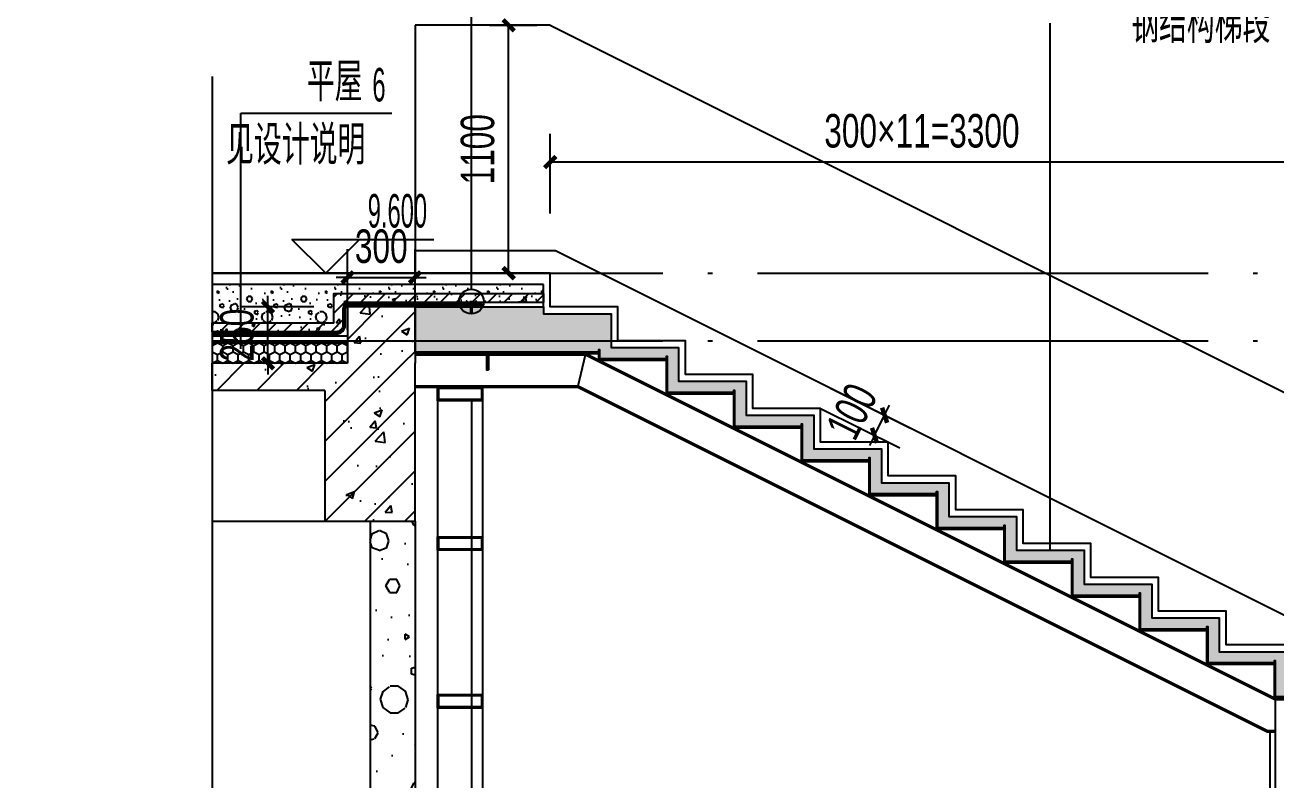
# Model space of a CAD drawing. Extents: x -26219 to 315419, y -160410 to -120810.
# Drawn here: x 147300 to 152853, y -150386 to -147035 of the extents above; entities that cross this region are included whole.
import ezdxf
from ezdxf.xclip import XClip

# ---------------------------------------------------------------- set-up
doc = ezdxf.new("R2010")
doc.units = 0
doc.header["$LTSCALE"] = 1000
doc.header["$MEASUREMENT"] = 0
doc.header["$XCLIPFRAME"] = 0
for name, pattern in [('104-14# 核心筒$2$DOTE', [2.42, 2, -0.2, 0.02, -0.2]), ('104-14# 核心筒$3$DOTE', [2.42, 2, -0.2, 0.02, -0.2]), ('14#楼幕墙$0$DASH', [0.35, 0.25, -0.1]), ('DASH', [0.35, 0.25, -0.1])]:
    doc.linetypes.add(name, pattern=pattern)
for name, color, linetype in [('01-标注_尺寸', 124, 'Continuous'), ('01-标注_标高', 200, 'Continuous'), ('01-标注_符号', 200, 'Continuous'), ('02-TEXT_标注', 130, 'Continuous'), ('05-填充_天正', 26, 'Continuous'), ('104-14# 核心筒$2$A_AXIS-轴线', 36, '104-14# 核心筒$2$DOTE'), ('104-14# 核心筒$3$A_AXIS-轴线', 36, '104-14# 核心筒$3$DOTE'), ('A-C_窗', 140, 'Continuous'), ('A-D_龙骨', 131, 'Continuous'), ('A-E_栏杆', 232, 'Continuous'), ('A-SUR_保温', 222, 'Continuous'), ('A-SUR_看线', 231, 'Continuous'), ('A-TECH_结构', 21, 'Continuous'), ('A_STR-砌块墙', 121, 'Continuous'), ('A_STR-砼墙', 51, 'Continuous'), ('A_STR-砼柱', 51, 'Continuous'), ('S_SURFACE', 6, 'Continuous'), ('构造物', 145, 'Continuous')]:
    doc.layers.add(name, color=color, linetype=linetype)
doc.styles.add('_TCH_DIM', font='ros.shx', dxfattribs={"width": 0.75, "bigfont": 'jd.shx'})
doc.styles.add('_TCH_DIM_T3', font='ros.shx', dxfattribs={"width": 0.705882, "bigfont": 'jd.shx'})
doc.dimstyles.new('_TCH_ARCH&&50', dxfattribs={"dimtxt": 148.75, "dimasz": 50, "dimexe": 125, "dimexo": 150, "dimgap": 63.125, "dimtad": 1, "dimdec": 0, "dimzin": 0, "dimdsep": 46, "dimtxsty": '_TCH_DIM_T3', "dimblk": 'ARCHTICK', "dimcen": 0.09, "dimclrt": 7, "dimazin": 2, "dimtfac": 1, "dimtdec": 0, "dimtix": 1, "dimtmove": 2, "dimatfit": 3, "dimfxl": 0, "dimtolj": 1, "dimtzin": 0, "dimarcsym": 0})
pattern_1 = [(45, (0, 0), (-35.355339, 35.355339), []), (50, (0, 0), (143.452037, -12.55043), [15, -165]), (355, (0, 0), (-27.75027, 150.43843), [12, -132]), (100.4514, (11.95, -1.05), (115.70188, 137.88791), [12.74804, -140.22842]), (46.1842, (0, 40), (213.44821, -33.1038), [22.5, -247.5]), (96.6356, (17.79, 37.24), (186.93254, 194.82357), [19.12206, -210.3426]), (351.1842, (0, 40), (186.9324, 194.82372), [18, -198]), (21, (20, 30), (119.38141, -80.52378), [15, -165]), (326, (20, 30), (48.66307, 145.03001), [12, -132]), (71.4514, (29.95, 23.29), (168.04453, 64.5061), [12.74804, -140.22842]), (37.5, (0, 0), (2.431971, 66.578771), [0, -130.4, 0, -134, 0, -132.5]), (7.5, (0, 0), (52.613907, 78.882342), [0, -76.4, 0, -127.4, 0, -50.5]), (327.5, (-44.6, 0), (106.764487, -4.510974), [0, -50, 0, -156, 0, -207]), (317.5, (-64.6, 0), (116.637234, 20.020996), [0, -65, 0, -103.6, 0, -147])]
pattern_2 = [(45, (0, 0), (-88.38835, 88.38835), []), (50, (0, 0), (358.6301, -31.37607), [37.5, -412.5]), (355, (0, 0), (-69.37567, 376.09607), [30, -330]), (100.4514, (29.9, -2.6), (289.2547, 344.71977), [31.8701, -350.57106]), (46.1842, (0, 100), (533.6205, -82.7595), [56.25, -618.75]), (96.6356, (44.47, 93.1), (467.3314, 487.0589), [47.8051, -525.8565]), (351.1842, (0, 100), (467.331, 487.0593), [45, -495]), (21, (50, 75), (298.45353, -201.30945), [37.5, -412.5]), (326, (50, 75), (121.65767, 362.575), [30, -330]), (71.4514, (74.87, 58.22), (420.1113, 161.26525), [31.8701, -350.57106]), (37.5, (0, 0), (6.07993, 166.44693), [0, -326, 0, -335, 0, -331.25]), (7.5, (0, 0), (131.53477, 197.20586), [0, -191, 0, -318.5, 0, -126.25]), (327.5, (-111.5, 0), (266.91122, -11.27744), [0, -125, 0, -390, 0, -517.5]), (317.5, (-161.5, 0), (291.59308, 50.0525), [0, -162.5, 0, -259, 0, -367.5])]

# ---------------------------------------------------------------- blocks, each defined once
blk = doc.blocks.new('kyuhtr')
for points in [[(0, -30), (200, -30), (200, 30), (0, 30)], [(5, -25), (195, -25), (195, 25), (5, 25)]]:
    blk.add_lwpolyline(points, close=True)
blk = doc.blocks.new('104-14# 核心筒')
at = {"layer": '104-14# 核心筒$2$A_AXIS-轴线'}
blk.add_line((-24839, 16700), (120259.9, 16700), dxfattribs=at)
blk = doc.blocks.new('A$C1C2A6847')
for p, q in [((52, 23.1), (55, 28.3)), ((52, 19.1), (55, 14)), ((55, 28.3), (55, 14))]:
    blk.add_line(p, q)
for points in [[(0, 21.1), (2, 23.1), (52, 23.1), (52, 19.1), (2, 19.1), (0, 21.1)], [(56, 42.1), (51, 37.1), (51, 5.1), (56, 0.1)], [(56.7, 41.4), (52, 36.7), (52, 26.6)], [(52, 25.6), (52, 16.6)], [(52, 15.6), (52, 5.6), (56.7, 0.9)]]:
    blk.add_lwpolyline(points)
for centre, start, end in [((52, 26.1), 270, 90), ((52, 16.1), 270, 90), ((56.4, 41.8), 315, 135), ((56.4, 0.5), 225, 45)]:
    blk.add_arc(centre, 0.5, start, end)
blk = doc.blocks.new('d99d9d9d9dd6')
at = {"layer": '104-14# 核心筒$3$A_AXIS-轴线'}
blk.add_line((-13456, 0), (0, 0), dxfattribs=at)
at = {"layer": 'A_STR-砼墙'}
for p, q in [((-12556, -50), (-11742, -50)), ((-12556, -56), (-11742, -56)), ((-12556, -62), (-11799, -62)), ((-11831.6, -200), (-11799, -62)), ((-11799, -62), (-8739, -1592)), ((-11797.6, -56), (-8737.6, -1586)), ((-12556, -200), (-11831.6, -200)), ((-12556, -206), (-11833, -206)), ((-11833, -206), (-8773, -1736)), ((-11831.6, -200), (-8771.6, -1730)), ((-8739, -1592), (-6936, -1592)), ((-8736, -4265), (-8736, -1592)), ((-8773, -1736), (-8736, -1736)), ((-8771.6, -1730), (-8736, -1730))]:
    blk.add_line(p, q, dxfattribs=at)
for points in [[(-11442, -80), (-11731, -80, -0.414214), (-11736, -75), (-11736, -40), (-11742, -40), (-11742, -81, 0.414214), (-11737, -86), (-11442, -86)], [(-12237.6, -56), (-12162.6, -56), (-12162.6, -60.7, -0.414214), (-12164.9, -63), (-12221.6, -63, 0.414214), (-12230.6, -72), (-12230.6, -128.7, -0.414214), (-12232.9, -131), (-12237.6, -131), (-12237.6, -56)], [(-11142, -230), (-11431, -230, -0.414214), (-11436, -225), (-11436, -70), (-11442, -70), (-11442, -231, 0.414214), (-11437, -236), (-11142, -236)], [(-10842, -380), (-11131, -380, -0.414214), (-11136, -375), (-11136, -220), (-11142, -220), (-11142, -381, 0.414214), (-11137, -386), (-10842, -386)], [(-10542, -530), (-10831, -530, -0.414214), (-10836, -525), (-10836, -370), (-10842, -370), (-10842, -531, 0.414214), (-10837, -536), (-10542, -536)], [(-10242, -680), (-10531, -680, -0.414214), (-10536, -675), (-10536, -520), (-10542, -520), (-10542, -681, 0.414214), (-10537, -686), (-10242, -686)], [(-9942, -830), (-10231, -830, -0.414214), (-10236, -825), (-10236, -670), (-10242, -670), (-10242, -831, 0.414214), (-10237, -836), (-9942, -836)], [(-9642, -980), (-9931, -980, -0.414214), (-9936, -975), (-9936, -820), (-9942, -820), (-9942, -981, 0.414214), (-9937, -986), (-9642, -986)], [(-9342, -1130), (-9631, -1130, -0.414214), (-9636, -1125), (-9636, -970), (-9642, -970), (-9642, -1131, 0.414214), (-9637, -1136), (-9342, -1136)], [(-9042, -1280), (-9331, -1280, -0.414214), (-9336, -1275), (-9336, -1120), (-9342, -1120), (-9342, -1281, 0.414214), (-9337, -1286), (-9042, -1286)], [(-8742, -1430), (-9031, -1430, -0.414214), (-9036, -1425), (-9036, -1270), (-9042, -1270), (-9042, -1431, 0.414214), (-9037, -1436), (-8742, -1436)], [(-6842, -1580), (-8731, -1580, -0.414214), (-8736, -1575), (-8736, -1420), (-8742, -1420), (-8742, -1581, 0.414214), (-8737, -1586), (-6842, -1586)]]:
    blk.add_lwpolyline(points, format="xyb", dxfattribs=at)
blk = doc.blocks.new('_ArchTick')
at = {"color": 0, "linetype": 'ByBlock', "const_width": 0.4}
blk.add_lwpolyline([(-0.5, -0.5), (0.5, 0.5)], dxfattribs=at)
blk = doc.blocks.new('*D896')
at = {"layer": '01-标注_尺寸', "color": 0, "lineweight": -2, "transparency": 16777216}
for p, q in [((149631.4, -147871), (149631.4, -147518)), ((152931.4, -147871), (152931.4, -147518)), ((149631.4, -147643), (152931.4, -147643))]:
    blk.add_line(p, q, dxfattribs=at)
at = {"layer": 'Defpoints', "color": 0, "transparency": 16777216}
for p in [(152931.4, -147643), (149631.4, -148021), (152931.4, -148021)]:
    blk.add_point(p, dxfattribs=at)
at = {"layer": '01-标注_尺寸', "color": 0, "lineweight": -2, "transparency": 16777216, "xscale": 50, "yscale": 50, "zscale": 50, "rotation": 180}
blk.add_blockref('_ArchTick', (149631.4, -147643), dxfattribs=at)
at = {"layer": '01-标注_尺寸', "color": 0, "lineweight": -2, "transparency": 16777216, "xscale": 50, "yscale": 50, "zscale": 50}
blk.add_blockref('_ArchTick', (152931.4, -147643), dxfattribs=at)
at = {"layer": '01-标注_尺寸', "color": 7, "transparency": 16777216, "insert": (151281.4, -147505.5), "char_height": 148.75, "attachment_point": 5, "style": '_TCH_DIM_T3'}
blk.add_mtext('\\A1;300×11=3300', dxfattribs=at)
blk = doc.blocks.new('*D1474')
at = {"layer": '01-标注_尺寸', "color": 0, "lineweight": -2, "transparency": 16777216}
for p, q in [((149362.2, -147036.5), (149571.9, -147036.5)), ((149446.9, -148136.5), (149446.9, -147036.5)), ((149362.2, -148136.5), (149571.9, -148136.5))]:
    blk.add_line(p, q, dxfattribs=at)
at = {"layer": 'Defpoints', "color": 0, "transparency": 16777216}
for p in [(149212.2, -147036.5), (149446.9, -147036.5), (149212.2, -148136.5)]:
    blk.add_point(p, dxfattribs=at)
at = {"layer": '01-标注_尺寸', "color": 0, "lineweight": -2, "transparency": 16777216, "xscale": 50, "yscale": 50, "zscale": 50}
for p, rotation in [((149446.9, -147036.5), 90), ((149446.9, -148136.5), 270)]:
    blk.add_blockref('_ArchTick', p, dxfattribs=dict(at, rotation=rotation))
at = {"layer": '01-标注_尺寸', "color": 7, "transparency": 16777216, "insert": (149309.4, -147586.5), "char_height": 148.75, "attachment_point": 5, "rotation": 90, "style": '_TCH_DIM_T3'}
blk.add_mtext('\\A1;1100', dxfattribs=at)
blk = doc.blocks.new('*D1475')
at = {"layer": '01-标注_尺寸', "color": 0, "lineweight": -2, "transparency": 16777216}
for p, q in [((152931.4, -148686.5), (153435.9, -148686.5)), ((153310.9, -149786.5), (153310.9, -148686.5)), ((152931.4, -149786.5), (153435.9, -149786.5))]:
    blk.add_line(p, q, dxfattribs=at)
at = {"layer": 'Defpoints', "color": 0, "transparency": 16777216}
for p in [(152781.4, -148686.5), (153310.9, -148686.5), (152781.4, -149786.5)]:
    blk.add_point(p, dxfattribs=at)
at = {"layer": '01-标注_尺寸', "color": 0, "lineweight": -2, "transparency": 16777216, "xscale": 50, "yscale": 50, "zscale": 50}
for p, rotation in [((153310.9, -148686.5), 90), ((153310.9, -149786.5), 270)]:
    blk.add_blockref('_ArchTick', p, dxfattribs=dict(at, rotation=rotation))
at = {"layer": '01-标注_尺寸', "color": 7, "transparency": 16777216, "insert": (153173.4, -149236.5), "char_height": 148.75, "attachment_point": 5, "rotation": 90, "style": '_TCH_DIM_T3'}
blk.add_mtext('\\A1;1100', dxfattribs=at)
blk = doc.blocks.new('*D1688')
at = {"layer": '01-标注_尺寸', "color": 0, "lineweight": -2, "transparency": 16777216}
for p, q in [((150876.1, -148647), (151227.6, -148822.8)), ((150831.4, -148736.5), (151182.8, -148912.2)), ((151071, -148856.3), (151115.8, -148766.9)), ((151115.8, -148766.9), (151138.1, -148722.1)), ((151071, -148856.3), (151048.7, -148901))]:
    blk.add_line(p, q, dxfattribs=at)
at = {"layer": 'Defpoints', "color": 0, "transparency": 16777216}
for p in [(150741.9, -148579.9), (150697.2, -148669.4), (151115.8, -148766.9)]:
    blk.add_point(p, dxfattribs=at)
at = {"layer": '01-标注_尺寸', "color": 0, "lineweight": -2, "transparency": 16777216, "xscale": 50, "yscale": 50, "zscale": 50}
for p, rotation in [((151115.8, -148766.9), 243.434948822922), ((151071, -148856.3), 63.43494882292197)]:
    blk.add_blockref('_ArchTick', p, dxfattribs=dict(at, rotation=rotation))
at = {"layer": '01-标注_尺寸', "color": 7, "transparency": 16777216, "insert": (150970.4, -148750.1), "char_height": 148.75, "attachment_point": 5, "rotation": 63.4349, "style": '_TCH_DIM_T3'}
blk.add_mtext('\\A1;100', dxfattribs=at)
blk = doc.blocks.new('$LinePat$聚苯板')
at = {"color": 0}
for p, q in [((14.8, -8.6), (0, 0)), ((29.7, 0), (14.8, -8.6)), ((14.8, -25.7), (0, -34.3)), ((0, -34.3), (0, -51.4)), ((14.8, -8.6), (14.8, -25.7)), ((29.7, -34.3), (14.8, -25.7)), ((0, -51.4), (14.8, -60)), ((14.8, -60), (29.7, -51.4))]:
    blk.add_line(p, q, dxfattribs=at)
blk = doc.blocks.new('*D1702')
at = {"layer": '01-标注_尺寸', "color": 0, "lineweight": -2, "transparency": 16777216}
for p, q in [((148378.5, -148286.5), (148378.5, -148236.5)), ((148581.4, -148286.5), (148253.5, -148286.5)), ((148378.5, -148536.5), (148378.5, -148286.5)), ((148581.4, -148536.5), (148253.5, -148536.5)), ((148378.5, -148536.5), (148378.5, -148586.5))]:
    blk.add_line(p, q, dxfattribs=at)
at = {"layer": 'Defpoints', "color": 0, "transparency": 16777216}
for p in [(148378.5, -148286.5), (148731.4, -148286.5), (148731.4, -148536.5)]:
    blk.add_point(p, dxfattribs=at)
at = {"layer": '01-标注_尺寸', "color": 0, "lineweight": -2, "transparency": 16777216, "xscale": 50, "yscale": 50, "zscale": 50}
for p, rotation in [((148378.5, -148286.5), 270), ((148378.5, -148536.5), 90)]:
    blk.add_blockref('_ArchTick', p, dxfattribs=dict(at, rotation=rotation))
at = {"layer": '01-标注_尺寸', "color": 7, "transparency": 16777216, "insert": (148241, -148411.5), "char_height": 148.75, "attachment_point": 5, "rotation": 90, "style": '_TCH_DIM_T3'}
blk.add_mtext('\\A1;250', dxfattribs=at)
blk = doc.blocks.new('*D1703')
at = {"layer": '01-标注_尺寸', "color": 0, "lineweight": -2, "transparency": 16777216}
for p, q in [((148731.4, -148386.5), (148731.4, -148030.2)), ((149031.4, -148386.5), (149031.4, -148030.2)), ((148731.4, -148155.2), (148681.4, -148155.2)), ((148731.4, -148155.2), (149031.4, -148155.2)), ((149031.4, -148155.2), (149081.4, -148155.2))]:
    blk.add_line(p, q, dxfattribs=at)
at = {"layer": 'Defpoints', "color": 0, "transparency": 16777216}
for p in [(149031.4, -148155.2), (148731.4, -148536.5), (149031.4, -148536.5)]:
    blk.add_point(p, dxfattribs=at)
at = {"layer": '01-标注_尺寸', "color": 0, "lineweight": -2, "transparency": 16777216, "xscale": 50, "yscale": 50, "zscale": 50}
blk.add_blockref('_ArchTick', (148731.4, -148155.2), dxfattribs=at)
at = {"layer": '01-标注_尺寸', "color": 0, "lineweight": -2, "transparency": 16777216, "xscale": 50, "yscale": 50, "zscale": 50, "rotation": 180}
blk.add_blockref('_ArchTick', (149031.4, -148155.2), dxfattribs=at)
at = {"layer": '01-标注_尺寸', "color": 7, "transparency": 16777216, "insert": (148881.4, -148017.7), "char_height": 148.75, "attachment_point": 5, "style": '_TCH_DIM_T3'}
blk.add_mtext('\\A1;300', dxfattribs=at)

msp = doc.modelspace()

# ---------------------------------------------------------------- hatches: boundary and pattern name
at = {"layer": '05-填充_天正'}
h = msp.add_hatch(dxfattribs=at)
h.set_pattern_fill('钢筋混凝土', color=256, scale=20, style=0)
h.set_pattern_definition(pattern_1)
edge = h.paths.add_edge_path()
edge.add_line((149601.4, -148226.5), (149601.4, -148266.5))
edge.add_line((149601.4, -148266.5), (148741.4, -148266.5))
edge.add_arc((148741.4, -148296.5), 30, 90, 180)
edge.add_line((148711.4, -148296.5), (148711.4, -148366.5))
edge.add_arc((148681.4, -148366.5), 30, -90, 0, ccw=False)
edge.add_line((148681.4, -148396.5), (148131.4, -148396.5))
edge.add_line((148131.4, -148396.5), (148131.4, -148356.5))
edge.add_line((148131.4, -148356.5), (148671.4, -148356.5))
edge.add_line((148671.4, -148356.5), (148671.4, -148226.5))
edge.add_line((148671.4, -148226.5), (149601.4, -148226.5))
h = msp.add_hatch(dxfattribs=at)
h.set_pattern_fill('钢筋混凝土', color=256, scale=50, style=0)
h.set_pattern_definition(pattern_2)
h.paths.add_polyline_path([(148731.4, -148286.5), (148731.4, -148536.5), (149031.4, -148536.5), (149031.4, -148286.5)])
h = msp.add_hatch(dxfattribs=at)
h.set_pattern_fill('钢筋混凝土', color=256, scale=20, style=0)
h.set_pattern_definition(pattern_1)
h.paths.add_polyline_path([(159901.4, -152636.5), (159678.1, -152636.5), (159551.4, -152573.3), (159551.4, -152416.5), (159251.4, -152416.5), (159251.4, -152266.5), (158951.4, -152266.5), (158951.4, -152116.5), (158651.4, -152116.5), (158651.4, -151966.5), (158351.4, -151966.5), (158351.4, -151816.5), (158051.4, -151816.5), (158051.4, -151666.5), (157751.4, -151666.5), (157751.4, -151516.5), (157451.4, -151516.5), (157451.4, -151366.5), (157151.4, -151366.5), (157151.4, -151216.5), (156851.4, -151216.5), (156851.4, -151066.5), (156551.4, -151066.5), (156551.4, -150916.5), (156251.4, -150916.5), (156251.4, -150766.5), (155951.4, -150766.5), (155951.4, -150616.5), (155651.4, -150616.5), (155651.4, -150466.5), (155351.4, -150466.5), (155351.4, -150316.5), (155051.4, -150316.5), (155051.4, -150166.5), (154751.4, -150166.5), (154751.4, -150016.5), (152851.4, -150016.5), (152851.4, -149866.5), (152551.4, -149866.5), (152551.4, -149716.5), (152251.4, -149716.5), (152251.4, -149566.5), (151951.4, -149566.5), (151951.4, -149416.5), (151651.4, -149416.5), (151651.4, -149266.5), (151351.4, -149266.5), (151351.4, -149116.5), (151051.4, -149116.5), (151051.4, -148966.5), (150751.4, -148966.5), (150751.4, -148816.5), (150451.4, -148816.5), (150451.4, -148666.5), (150151.4, -148666.5), (150151.4, -148516.5), (149851.4, -148516.5), (149851.4, -148486.5), (149031.4, -148486.5), (149031.4, -148286.5), (149601.4, -148286.5), (149601.4, -148316.5), (149901.4, -148316.5), (149901.4, -148466.5), (150201.4, -148466.5), (150201.4, -148616.5), (150501.4, -148616.5), (150501.4, -148766.5), (150801.4, -148766.5), (150801.4, -148916.5), (151101.4, -148916.5), (151101.4, -149066.5), (151401.4, -149066.5), (151401.4, -149216.5), (151701.4, -149216.5), (151701.4, -149366.5), (152001.4, -149366.5), (152001.4, -149516.5), (152301.4, -149516.5), (152301.4, -149666.5), (152601.4, -149666.5), (152601.4, -149816.5), (152901.4, -149816.5), (152901.4, -149966.5), (154801.4, -149966.5), (154801.4, -150116.5), (155101.4, -150116.5), (155101.4, -150266.5), (155401.4, -150266.5), (155401.4, -150416.5), (155701.4, -150416.5), (155701.4, -150566.5), (156001.4, -150566.5), (156001.4, -150716.5), (156301.4, -150716.5), (156301.4, -150866.5), (156601.4, -150866.5), (156601.4, -151016.5), (156901.4, -151016.5), (156901.4, -151166.5), (157201.4, -151166.5), (157201.4, -151316.5), (157501.4, -151316.5), (157501.4, -151466.5), (157801.4, -151466.5), (157801.4, -151616.5), (158101.4, -151616.5), (158101.4, -151766.5), (158401.4, -151766.5), (158401.4, -151916.5), (158701.4, -151916.5), (158701.4, -152066.5), (159001.4, -152066.5), (159001.4, -152216.5), (159301.4, -152216.5), (159301.4, -152366.5), (159601.4, -152366.5), (159601.4, -152516.5), (159901.4, -152516.5)])
h = msp.add_hatch(dxfattribs=at)
h.set_pattern_fill('钢筋混凝土', color=256, scale=50, style=0)
h.set_pattern_definition(pattern_2)
h.paths.add_polyline_path([(148631.4, -148656.5), (148631.4, -148536.5), (148131.4, -148536.5), (148131.4, -148656.5)])
h = msp.add_hatch(dxfattribs=at)
h.set_pattern_fill('钢筋混凝土', color=256, scale=50, style=0)
h.set_pattern_definition(pattern_2)
h.paths.add_polyline_path([(148631.4, -149236.5), (149031.4, -149236.5), (149031.4, -148536.5), (148631.4, -148536.5)])
h = msp.add_hatch(dxfattribs=at)
h.set_pattern_fill('加气混凝土', color=256, scale=50, style=0)
h.set_pattern_definition([(0, (177, -183), (300, 600), [0, -600]), (0, (-174, -264), (300, 600), [0, -600]), (0, (21, -270), (300, 600), [0, -600]), (0, (234, -93), (300, 600), [0, -600]), (0, (-15, -300), (300, 600), [0, -600]), (0, (294, 285), (300, 600), [0, -600]), (0, (111, 237), (300, 600), [0, -600]), (0, (207, 162), (300, 600), [0, -600]), (0, (-282, 150), (300, 600), [0, -600]), (0, (12, 123), (300, 600), [0, -600]), (0, (-102, -30), (300, 600), [0, -600]), (0, (-96, -255), (300, 600), [0, -600]), (0, (129, -279), (300, 600), [0, -600]), (0, (294, -15), (300, 600), [0, -600]), (0, (-267, -108), (300, 600), [0, -600]), (0, (-216, -6), (300, 600), [0, -600]), (0, (18, -48), (300, 600), [0, -600]), (0, (-66, -135), (300, 600), [0, -600]), (0, (-114, 63), (300, 600), [0, -600]), (0, (-39, 288), (300, 600), [0, -600]), (0, (-243, -234), (300, 600), [0, -600]), (0, (87, 165), (300, 600), [0, -600]), (0, (-192, 174), (300, 600), [0, -600]), (0, (-240, 252), (300, 600), [0, -600]), (130.601294, (257.143, 97.143), (-1499.9999834, 1800.000008), [26.3416, -11037.111]), (18.43495, (214.29, 108.57), (1499.999994, 599.999996), [27.1052, -3767.6279]), (90, (214.3, 82.86), (300, 600), [25.7143, -1174.2857]), (161.56505, (240, 74.29), (-1500.000008, 599.999955), [27.1052, -3767.6279]), (53.1301, (240, 74.29), (300, 600), [28.5714, -2971.4285]), (135, (262.86, -231.43), (-300.00004, 599.99996), [24.2437, -1672.8126]), (45, (228.57, -231.43), (300, 600), [24.2437, -1672.8126]), (135, (245.71, -248.57), (-300.00004, 599.99996), [24.2437, -1672.8126]), (45, (245.71, -248.57), (300, 600), [24.2437, -1672.8126]), (116.56505, (-25.7, 171.43), (-5e-05, 1200), [31.9438, -638.8765]), (180, (-40, 200), (-300, 600), [34.2857, -565.7142]), (63.43495, (-88.57, 171.43), (3e-06, 1200), [31.9438, -638.8765]), (116.56505, (-74.3, 142.86), (-5e-05, 1200), [31.9438, -638.8765]), (0, (-74.3, 142.86), (300, 600), [34.2857, -565.7142]), (63.43495, (-40, 142.86), (3e-06, 1200), [31.9438, -638.8765]), (107.102728, (200, -31.429), (-899.9999656, 3000.0000048), [38.8613, -16282.9025]), (143.972626, (188.57, 5.714), (-5699.999928, 4199.999995), [38.8613, -8122.02]), (180, (157.14, 28.6), (-300, 600), [37.1429, -562.8571]), (36.027373, (88.57, 5.714), (5699.999958, 4199.999955), [38.8613, -8122.02]), (71.56505, (77.14, -28.57), (900.000005, 2999.999995), [36.1403, -3758.5928]), (107.102728, (88.571, -65.714), (-899.9999656, 3000.0000048), [38.8613, -16282.9025]), (143.972626, (120, -88.57), (-5699.999928, 4199.999995), [38.8613, -8122.02]), (0, (120, -88.6), (300, 600), [37.1429, -562.8571]), (36.027373, (157.143, -88.57), (5699.999958, 4199.999955), [38.8613, -8122.02]), (71.56505, (188.57, -65.71), (900.000005, 2999.999995), [36.1403, -3758.5928]), (150.255118, (205.714, 248.57), (-900.000002, 599.999993), [23.035, -4814.3196]), (90, (185.7, 237.14), (300, 600), [22.8571, -1177.1427]), (29.74488, (185.714, 237.14), (900, 599.999997), [23.035, -4814.3196]), (116.56505, (65.7, -177.14), (-5e-05, 1200), [31.9438, -638.8765]), (168.690067, (51.43, -148.57), (-2700.000002, 599.999985), [29.1373, -6089.6855]), (41.185925, (0, -162.857), (7499.9999546, 6599.9999423), [30.3718, -12725.802]), (90, (0, -191.43), (300, 600), [28.5714, -1171.4285]), (138.814074, (22.857, -211.429), (-7499.9998667, 6600.000042), [30.3718, -12725.802]), (16.699244, (22.857, -211.429), (9899.9999255, 2999.9999686), [29.8295, -12498.5375]), (60.945396, (51.43, -202.857), (299.9999992, 599.9999947), [29.4161, -12325.3395]), (109.983106, (-185.714, 74.286), (-1500.0000056, 4199.999989), [33.442, -14012.1975]), (155.556045, (-197.143, 105.714), (-3900.000015, 1799.9999626), [34.523, -14465.1315]), (24.443955, (-260, 105.714), (3900.000002, 1799.9999913), [34.523, -14465.1315]), (70.016893, (-271.429, 74.286), (1500.0000045, 4199.9999896), [33.442, -14012.1975]), (109.983106, (-260, 42.857), (-1500.0000056, 4199.999989), [33.442, -14012.1975]), (160.016893, (-228.57, 31.43), (-1500.000001, 599.999973), [33.442, -6989.3775]), (19.983107, (-228.57, 31.43), (1499.999992, 599.999999), [33.442, -6989.3775]), (70.016893, (-197.143, 42.857), (1500.0000045, 4199.9999896), [33.442, -14012.1975]), (122.005383, (37.14, 20), (-300.00004, 599.99997), [26.9542, -5633.434]), (18.43495, (-2.86, 34.29), (1499.999994, 599.999996), [27.1052, -3767.6279]), (90, (-2.86, 8.57), (300, 600), [25.7143, -1174.2857]), (161.56505, (22.86, 0), (-1500.000008, 599.999955), [27.1052, -3767.6279]), (54.462322, (22.857, 0), (2099.999997, 2999.9999955), [24.578, -10298.2115]), (116.56505, (-137.14, -125.7), (-5e-05, 1200), [31.9438, -638.8765]), (180, (-151.4, -97.14), (-300, 600), [31.4286, -568.5714]), (59.036243, (-200, -125.714), (300.000001, 599.999997), [33.3197, -6963.822]), (120.963756, (-182.857, -154.286), (-300.000041, 599.999972), [33.3197, -6963.822]), (0, (-182.86, -154.3), (300, 600), [31.4286, -568.5714]), (63.43495, (-151.43, -154.3), (3e-06, 1200), [31.9438, -638.8765])])
h.paths.add_polyline_path([(149031.4, -149236.5), (148831.4, -149236.5), (148831.4, -152736.5), (149031.4, -152736.5)])
at = {"layer": 'A-SUR_保温'}
h = msp.add_hatch(dxfattribs=at)
h.set_pattern_fill('加气混凝土', color=26, scale=20)
h.set_pattern_definition([(0, (70.8, -73.2), (120, 240), [0, -240]), (0, (-69.6, -105.6), (120, 240), [0, -240]), (0, (8.4, -108), (120, 240), [0, -240]), (0, (93.6, -37.2), (120, 240), [0, -240]), (0, (-6, -120), (120, 240), [0, -240]), (0, (117.6, 114), (120, 240), [0, -240]), (0, (44.4, 94.8), (120, 240), [0, -240]), (0, (82.8, 64.8), (120, 240), [0, -240]), (0, (-112.8, 60), (120, 240), [0, -240]), (0, (4.8, 49.2), (120, 240), [0, -240]), (0, (-40.8, -12), (120, 240), [0, -240]), (0, (-38.4, -102), (120, 240), [0, -240]), (0, (51.6, -111.6), (120, 240), [0, -240]), (0, (117.6, -6), (120, 240), [0, -240]), (0, (-106.8, -43.2), (120, 240), [0, -240]), (0, (-86.4, -2.4), (120, 240), [0, -240]), (0, (7.2, -19.2), (120, 240), [0, -240]), (0, (-26.4, -54), (120, 240), [0, -240]), (0, (-45.6, 25.2), (120, 240), [0, -240]), (0, (-15.6, 115.2), (120, 240), [0, -240]), (0, (-97.2, -93.6), (120, 240), [0, -240]), (0, (34.8, 66), (120, 240), [0, -240]), (0, (-76.8, 69.6), (120, 240), [0, -240]), (0, (-96, 100.8), (120, 240), [0, -240]), (130.601294, (102.857, 38.857), (-599.9999934, 720.00000315), [10.53662, -4414.8444]), (18.434949, (85.714, 43.43), (599.999998, 239.999998), [10.8421, -1507.05116]), (90, (85.71, 33.14), (120, 240), [10.2857, -469.71426]), (161.56505, (96, 29.714), (-600.000003, 239.999982), [10.8421, -1507.05116]), (53.130102, (96, 29.714), (120, 240), [11.42857, -1188.5714]), (135, (105.14, -92.57), (-120.000015, 239.999984), [9.69746, -669.12504]), (45, (91.43, -92.57), (120, 240), [9.69746, -669.12504]), (135, (98.286, -99.43), (-120.000015, 239.999984), [9.69746, -669.12504]), (45, (98.286, -99.43), (120, 240), [9.69746, -669.12504]), (116.56505, (-10.29, 68.57), (-2e-05, 479.99999), [12.77753, -255.5506]), (180, (-16, 80), (-120, 240), [13.7143, -226.2857]), (63.43495, (-35.43, 68.57), (1e-06, 480), [12.77753, -255.5506]), (116.56505, (-29.71, 57.14), (-2e-05, 479.99999), [12.77753, -255.5506]), (0, (-29.71, 57.14), (120, 240), [13.7143, -226.2857]), (63.43495, (-16, 57.14), (1e-06, 480), [12.77753, -255.5506]), (107.102728, (80, -12.571), (-359.99998624, 1200.00000194), [15.54454, -6513.161]), (143.972626, (75.429, 2.286), (-2279.9999711, 1679.9999981), [15.54454, -3248.808]), (180, (62.86, 11.43), (-120, 240), [14.85714, -225.14284]), (36.027373, (35.429, 2.286), (2279.9999832, 1679.9999819), [15.54454, -3248.808]), (71.565051, (30.857, -11.43), (360.000002, 1199.999998), [14.45613, -1503.43712]), (107.102728, (35.429, -26.286), (-359.99998624, 1200.00000194), [15.54454, -6513.161]), (143.972626, (48, -35.429), (-2279.9999711, 1679.9999981), [15.54454, -3248.808]), (0, (48, -35.43), (120, 240), [14.85714, -225.14284]), (36.027373, (62.857, -35.429), (2279.9999832, 1679.9999819), [15.54454, -3248.808]), (71.565051, (75.43, -26.286), (360.000002, 1199.999998), [14.45613, -1503.43712]), (150.255118, (82.286, 99.43), (-360.000001, 239.999997), [9.214, -1925.72784]), (90, (74.29, 94.86), (120, 240), [9.14286, -470.8571]), (29.744881, (74.286, 94.857), (360.0000002, 239.999999), [9.214, -1925.72784]), (116.56505, (26.29, -70.86), (-2e-05, 479.99999), [12.77753, -255.5506]), (168.690067, (20.571, -59.429), (-1080.0000008, 239.999994), [11.6549, -2435.8742]), (41.185925, (0, -65.143), (2999.9999818, 2639.9999769), [12.14874, -5090.3208]), (90, (0, -76.57), (120, 240), [11.42857, -468.5714]), (138.814074, (9.143, -84.571), (-2999.9999467, 2640.0000168), [12.14874, -5090.3208]), (16.699244, (9.143, -84.571), (3959.9999702, 1199.9999874), [11.93178, -4999.415]), (60.945396, (20.571, -81.143), (119.9999997, 239.9999979), [11.76643, -4930.1358]), (109.983106, (-74.286, 29.714), (-600.00000226, 1679.99999555), [13.3768, -5604.879]), (155.556045, (-78.857, 42.286), (-1560.00000595, 719.99998504), [13.8092, -5786.0526]), (24.4439547, (-104, 42.286), (1560.0000008, 719.99999654), [13.8092, -5786.0526]), (70.0168934, (-108.571, 29.714), (600.0000018, 1679.99999583), [13.3768, -5604.879]), (109.983106, (-104, 17.143), (-600.00000226, 1679.99999555), [13.3768, -5604.879]), (160.016893, (-91.429, 12.571), (-600.0000004, 239.999989), [13.3768, -2795.751]), (19.983107, (-91.429, 12.571), (599.9999967, 239.9999996), [13.3768, -2795.751]), (70.0168934, (-78.857, 17.143), (600.0000018, 1679.99999583), [13.3768, -5604.879]), (122.005383, (14.857, 8), (-120.000016, 239.9999877), [10.7817, -2253.3736]), (18.434949, (-1.143, 13.714), (599.999998, 239.999998), [10.8421, -1507.05116]), (90, (-1.14, 3.43), (120, 240), [10.2857, -469.71426]), (161.56505, (9.143, 0), (-600.000003, 239.999982), [10.8421, -1507.05116]), (54.462322, (9.143, 0), (839.9999988, 1199.9999982), [9.83123, -4119.2846]), (116.56505, (-54.86, -50.29), (-2e-05, 479.99999), [12.77753, -255.5506]), (180, (-60.57, -38.86), (-120, 240), [12.57143, -227.42856]), (59.036243, (-80, -50.286), (120.0000004, 239.9999988), [13.3279, -2785.5288]), (120.963756, (-73.143, -61.714), (-120.0000164, 239.999989), [13.3279, -2785.5288]), (0, (-73.14, -61.71), (120, 240), [12.57143, -227.42856]), (63.43495, (-60.57, -61.71), (1e-06, 480), [12.77753, -255.5506])])
h.paths.add_polyline_path([(149601.4, -148226.5), (149601.4, -148186.5), (148131.4, -148186.5), (148131.4, -148356.5), (148671.4, -148356.5), (148671.4, -148226.5)])

# ---------------------------------------------------------------- linework, layer by layer
at = {"layer": '01-标注_标高'}
for p, q in [((148634.6, -148136.5), (148484.6, -147986.5)), ((148484.6, -147986.5), (149114.9, -147986.5)), ((148634.6, -148136.5), (148784.6, -147986.5))]:
    msp.add_line(p, q, dxfattribs=at)
at = {"layer": '01-标注_符号'}
for p, q in [((149281.4, -148207.6), (149281.4, -146759.8)), ((151851.4, -149366.5), (151851.4, -147027.6)), ((148257.8, -148472), (148257.8, -147426.9)), ((148257.8, -147426.9), (148928.6, -147426.9))]:
    msp.add_line(p, q, dxfattribs=at)
msp.add_lwpolyline([(148131.4, -147263), (148131.4, -150443.5), (148236.4, -150481.7), (148026.4, -150518.7), (148131.4, -150556), (148131.4, -153736.5)], dxfattribs=at)
msp.add_circle((149281.4, -148262.5), 54.8, dxfattribs=at)
at = {"layer": '104-14# 核心筒$3$A_AXIS-轴线'}
msp.add_line((148131.4, -148136.5), (161587.4, -148136.5), dxfattribs=at)
at = {"layer": 'A-C_窗'}
for points in [[(149131.4, -148702.5), (149131.4, -152576.5)], [(149281.4, -148702.5), (149281.4, -152576.5)], [(149331.4, -148702.5), (149331.4, -152576.5)]]:
    msp.add_lwpolyline(points, dxfattribs=at)
at = {"layer": 'A-E_栏杆'}
for p, q in [((149031.4, -147036.5), (149031.4, -148136.5)), ((149631.4, -147036.5), (149031.4, -147036.5))]:
    msp.add_line(p, q, dxfattribs=at)
for points in [[(149631.4, -147036.5), (153231.4, -148836.5)], [(149031.4, -148036.5), (149655, -148036.5), (153255, -149836.5), (154855, -149836.5), (160055, -152436.5), (160131.4, -152436.5), (160131.4, -152636.5)]]:
    msp.add_lwpolyline(points, dxfattribs=at)
at = {"layer": 'A-SUR_看线'}
msp.add_line((152826.4, -150172.5), (152826.4, -152701.7), dxfattribs=at)
at = {"layer": 'A-TECH_结构'}
msp.add_lwpolyline([(148131.4, -149236.5), (148731.4, -149236.5)], dxfattribs=at)
at = {"layer": 'A_STR-砌块墙'}
for p, q in [((148831.4, -149236.5), (148831.4, -152736.5)), ((149031.4, -149236.5), (149031.4, -152736.5))]:
    msp.add_line(p, q, dxfattribs=at)
at = {"layer": 'A_STR-砼墙'}
for p, q in [((148731.4, -148286.5), (148731.4, -148536.5)), ((149031.4, -148286.5), (148731.4, -148286.5)), ((149031.4, -148286.5), (149031.4, -148536.5)), ((148631.4, -148536.5), (148131.4, -148536.5)), ((148131.4, -148656.5), (148131.4, -148536.5)), ((148631.4, -148656.5), (148131.4, -148656.5))]:
    msp.add_line(p, q, dxfattribs=at)
msp.add_lwpolyline([(154751.4, -150016.5), (152851.4, -150016.5), (152851.4, -149866.5), (152551.4, -149866.5), (152551.4, -149716.5), (152251.4, -149716.5), (152251.4, -149566.5), (151951.4, -149566.5), (151951.4, -149416.5), (151651.4, -149416.5), (151651.4, -149266.5), (151351.4, -149266.5), (151351.4, -149116.5), (151051.4, -149116.5), (151051.4, -148966.5), (150751.4, -148966.5), (150751.4, -148816.5), (150451.4, -148816.5), (150451.4, -148666.5), (150151.4, -148666.5), (150151.4, -148516.5), (149851.4, -148516.5), (149851.4, -148486.5), (149031.4, -148486.5), (149031.4, -148286.5), (149601.4, -148286.5), (149601.4, -148316.5), (149901.4, -148316.5), (149901.4, -148466.5), (150201.4, -148466.5), (150201.4, -148616.5), (150501.4, -148616.5), (150501.4, -148766.5), (150801.4, -148766.5), (150801.4, -148916.5), (151101.4, -148916.5), (151101.4, -149066.5), (151401.4, -149066.5), (151401.4, -149216.5), (151701.4, -149216.5), (151701.4, -149366.5), (152001.4, -149366.5), (152001.4, -149516.5), (152301.4, -149516.5), (152301.4, -149666.5), (152601.4, -149666.5), (152601.4, -149816.5), (152901.4, -149816.5)], dxfattribs=at)
at = {"layer": 'A_STR-砼柱'}
for p, q in [((148731.4, -148536.5), (148631.4, -148536.5)), ((149031.4, -149236.5), (149031.4, -148536.5)), ((148631.4, -148656.5), (148631.4, -149236.5)), ((148631.4, -149236.5), (149031.4, -149236.5))]:
    msp.add_line(p, q, dxfattribs=at)
at = {"layer": 'S_SURFACE'}
msp.add_line((149601.4, -148186.5), (148131.4, -148186.5), dxfattribs=at)
for points in [[(152931.4, -149786.5), (152631.4, -149786.5), (152631.4, -149636.5), (152331.4, -149636.5), (152331.4, -149486.5), (152031.4, -149486.5), (152031.4, -149336.5), (151731.4, -149336.5), (151731.4, -149186.5), (151431.4, -149186.5), (151431.4, -149036.5), (151131.4, -149036.5), (151131.4, -148886.5), (150831.4, -148886.5), (150831.4, -148736.5), (150531.4, -148736.5), (150531.4, -148586.5), (150231.4, -148586.5), (150231.4, -148436.5), (149931.4, -148436.5), (149931.4, -148286.5), (149631.4, -148286.5), (149631.4, -148136.5), (148131.4, -148136.5)], [(149601.4, -148286.5), (149601.4, -148186.5)], [(149631.4, -148256.5), (149631.4, -148256.5)], [(148731.4, -148416.5), (148131.4, -148416.5)], [(148731.4, -148446.5), (148131.4, -148446.5)]]:
    msp.add_lwpolyline(points, dxfattribs=at)
at = {"layer": 'S_SURFACE', "linetype": '14#楼幕墙$0$DASH', "ltscale": 0.5, "const_width": 5}
msp.add_lwpolyline([(148131.4, -148401.5), (148681.4, -148401.5, 0.414214), (148716.4, -148366.5), (148716.4, -148296.5, -0.414214), (148741.4, -148271.5), (149330.1, -148271.5)], format="xyb", dxfattribs=at)
at = {"layer": 'S_SURFACE'}
msp.add_lwpolyline([(149601.4, -148226.5), (149601.4, -148266.5), (148741.4, -148266.5, 0.414214), (148711.4, -148296.5), (148711.4, -148366.5, -0.414214), (148681.4, -148396.5), (148131.4, -148396.5), (148131.4, -148356.5), (148671.4, -148356.5), (148671.4, -148226.5)], format="xyb", close=True, dxfattribs=at)
msp.add_lwpolyline([(148131.4, -148406.5), (148681.4, -148406.5, 0.414214), (148721.4, -148366.5), (148721.4, -148296.5, -0.414214), (148741.4, -148276.5), (149330.1, -148276.5)], format="xyb", dxfattribs=at)

# ---------------------------------------------------------------- block references
ref = msp.add_blockref('104-14# 核心筒', (150626, -164550))
XClip(ref).set_block_clipping_path([(94550.0000000024, 12139.8027840568), (105750.0000113929, 22499.9999875159)])
msp.add_blockref('d99d9d9d9dd6', (161587.4, -148436.5))
at = {"layer": 'A-D_龙骨', "xscale": -1}
for p in [(149331.4, -148672.5), (149331.4, -149336.5), (149331.4, -150036.5)]:
    msp.add_blockref('kyuhtr', p, dxfattribs=at)
at = {"layer": 'A-SUR_保温', "color": 26, "xscale": 1.554404570855006, "yscale": 1.5, "zscale": 1.5, "rotation": 180.0000000006726}
for p in [(148177.5, -148536.5), (148223.7, -148536.5), (148269.8, -148536.5), (148316, -148536.5), (148362.1, -148536.5), (148408.3, -148536.5), (148454.4, -148536.5), (148500.6, -148536.5), (148546.7, -148536.5), (148592.9, -148536.5), (148639, -148536.5), (148685.2, -148536.5), (148731.4, -148536.5)]:
    msp.add_blockref('$LinePat$聚苯板', p, dxfattribs=at)
at = {"layer": '构造物', "linetype": 'DASH', "ltscale": 0.2, "rotation": 90}
msp.add_blockref('A$C1C2A6847', (149302.5, -148317.5), dxfattribs=at)

# ---------------------------------------------------------------- texts
at = {"layer": '02-TEXT_标注', "style": '_TCH_DIM'}
for s, height, width, p in [('钢结构梯段', 173.64, 0.75, (152210, -147115.1)), ('平屋', 173.64, 0.75, (148551, -147374.4)), ('6', 148.8, 0.529412, (148841.9, -147374.4)), ('见设计说明', 173.64, 0.75, (148192.4, -147654.4)), ('9.600', 148.75, 0.529412, (148821.3, -147934))]:
    msp.add_text(s, height=height, dxfattribs=dict(at, width=width)).set_placement(p)

# ---------------------------------------------------------------- dimensions: what is measured, and where the dimension line sits
at = {"layer": '01-标注_尺寸'}
for p1, p2, distance, picture, middle in [((149212.2, -148136.5), (149212.2, -147036.5), -234.7, '*D1474', (149309.4, -147586.5)), ((148731.4, -148536.5), (149031.4, -148536.5), 381.3, '*D1703', (148881.4, -148017.7)), ((148731.4, -148536.5), (148731.4, -148286.5), 352.8, '*D1702', (148241, -148411.5)), ((150697.2, -148669.4), (150741.9, -148579.9), -418, '*D1688', (150970.4, -148750.1)), ((152781.4, -149786.5), (152781.4, -148686.5), -529.5, '*D1475', (153173.4, -149236.5))]:
    dim = msp.add_aligned_dim(p1=p1, p2=p2, distance=distance, dimstyle='_TCH_ARCH&&50', dxfattribs=at)
    dim.commit()
    dim.dimension.update_dxf_attribs({"geometry": picture, "text_midpoint": middle})
dim = msp.add_aligned_dim(p1=(149631.4, -148021), p2=(152931.4, -148021), distance=378.1, text='300×11=3300', dimstyle='_TCH_ARCH&&50', dxfattribs=at)
dim.commit()
dim.dimension.update_dxf_attribs({"geometry": '*D896', "text_midpoint": (151281.4, -147505.5)})

doc.saveas('drawing.dxf')
